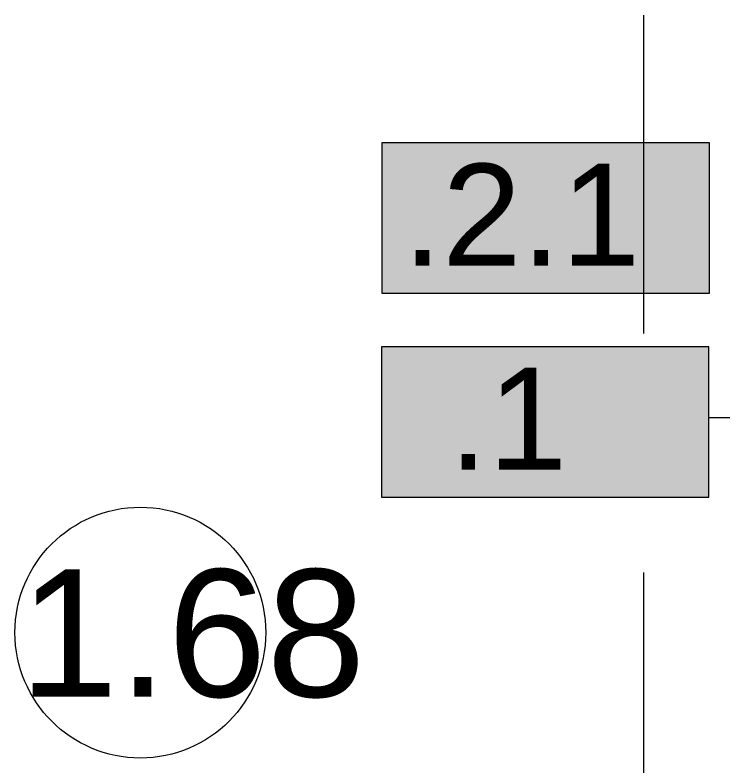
# Model space of a CAD drawing. Header units: millimetres. Extents: x -3817 to 677485, y -22715 to 103890.
# Drawn here: x 104800 to 106211, y 7618 to 9115 of the extents above; entities that cross this region are included whole.
import ezdxf

# ---------------------------------------------------------------- set-up
doc = ezdxf.new("R2010")
doc.units = ezdxf.units.MM
doc.layers.add('PDF _Геометрия', color=7, linetype='Continuous', true_color=0x1d1d1d)
doc.layers.add('PDF _Сплошная заливка', color=7, linetype='Continuous', true_color=0xffffff)
doc.layers.add('PDF _Текст', color=7, linetype='Continuous')
doc.styles.add('PDF GOST-Common', font='arial.ttf')

msp = doc.modelspace()

# ---------------------------------------------------------------- linework, layer by layer
at = {"layer": 'PDF _Геометрия', "color": 253, "lineweight": 9, "true_color": 0xaaaaaa}
for points in [[(106053.6, 8479.9), (106053.6, 9114.9)], [(106053.6, 6416.1), (106053.6, 8003.6)]]:
    msp.add_lwpolyline(points, dxfattribs=at)
at = {"layer": 'PDF _Геометрия', "color": 7, "lineweight": 9}
for points in [[(106184.5, 8860.1), (105531.4, 8860.1), (105531.4, 8560.1), (106184.5, 8560.1)], [(106183.5, 8453.5), (105530.4, 8453.5), (105530.4, 8153.5), (106183.5, 8153.5)]]:
    msp.add_lwpolyline(points, close=True, dxfattribs=at)
msp.add_lwpolyline([(107366, 8311.7), (106183.5, 8311.7)], dxfattribs=at)
msp.add_circle((105049.7, 7883.8), 250, dxfattribs=at)
msp.add_circle((105049.7, 7883.8), 250, dxfattribs=at)
at = {"layer": 'PDF _Сплошная заливка', "lineweight": 9, "transparency": 33554559}
for points in [[(106184.5, 8860.1), (105531.4, 8860.1), (106184.5, 8560.1), (105531.4, 8560.1)], [(106183.5, 8453.5), (105530.4, 8453.5), (106183.5, 8153.5), (105530.4, 8153.5)]]:
    msp.add_solid(points, dxfattribs=at)

# ---------------------------------------------------------------- texts
at = {"layer": 'PDF _Текст', "char_height": 203.2, "attachment_point": 4, "style": 'PDF GOST-Common'}
for s, insert in [(' .2.1', (105494, 8716.7)), (' .1', (105585.3, 8310.1))]:
    msp.add_mtext(s, dxfattribs=dict(at, insert=insert))
at = {"layer": 'PDF _Текст', "color": 250, "true_color": 0x3c3c3c, "insert": (104807.9, 7881), "char_height": 254, "attachment_point": 4, "style": 'PDF GOST-Common'}
msp.add_mtext('1.68', dxfattribs=at)

doc.saveas('drawing.dxf')
